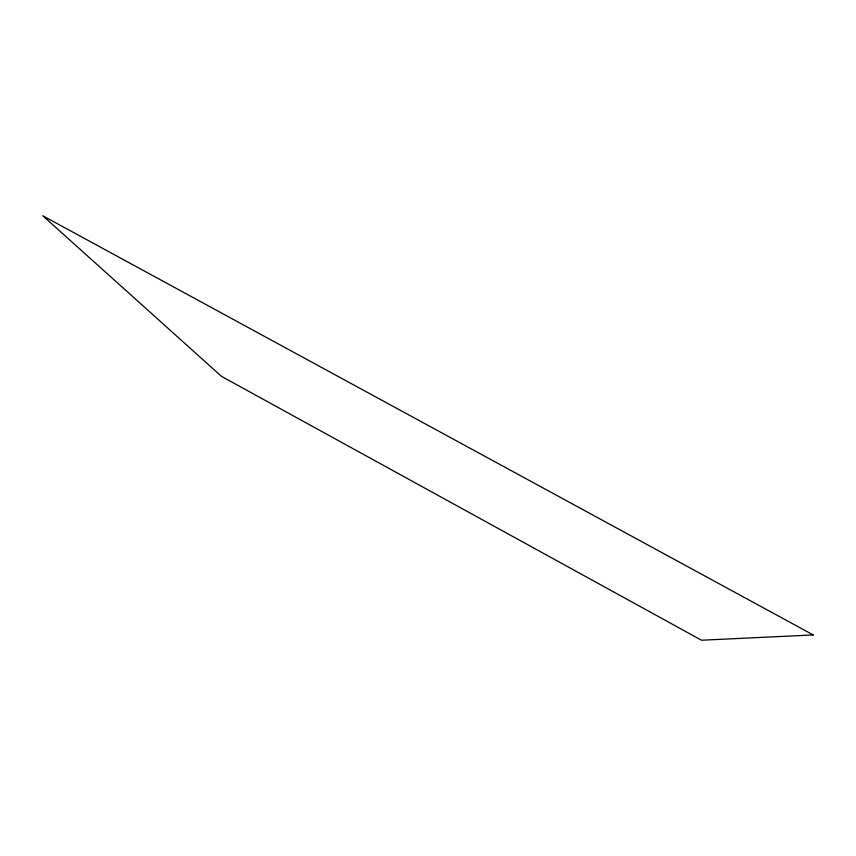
<?xml version="1.0" encoding="UTF-8"?>
<svg xmlns="http://www.w3.org/2000/svg" width="856" height="856" viewBox="0 0 856 856"><rect width="100%" height="100%" fill="white"/><g stroke="black" fill="none" stroke-linecap="round" stroke-linejoin="round"><path stroke-width="1.28" d="M813.2 634.938L701.503 640.224L221.436 376.319L42.8 215.776L813.2 634.938"/></g></svg>
